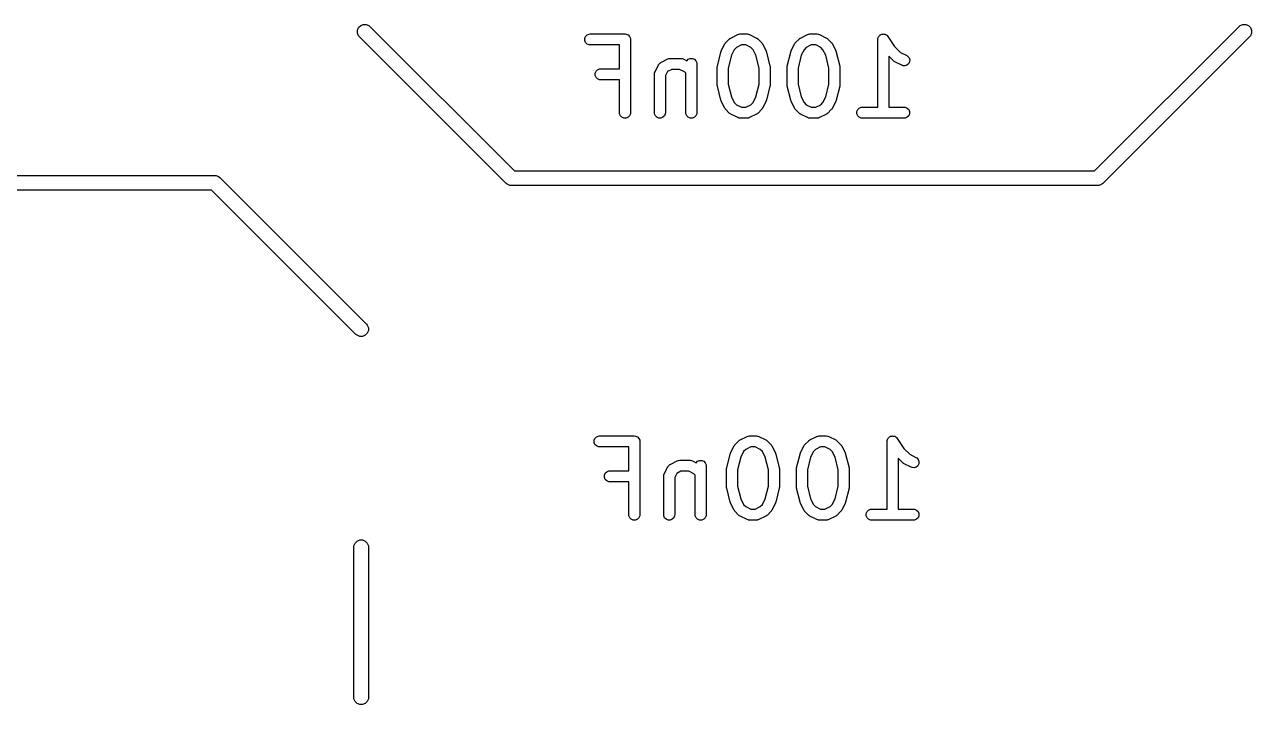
# Model space of a CAD drawing. Header units: millimetres. Extents: x 60 to 220, y -152 to -53.
# Drawn here: x 81.49 to 98.23, y -100.2 to -90.91 of the extents above; entities that cross this region are included whole.
import ezdxf

# ---------------------------------------------------------------- set-up
doc = ezdxf.new("R2010")
doc.units = ezdxf.units.MM
doc.layers.add('F.Silkscreen', color=41, linetype='CONTINUOUS', true_color=0xf2eda1)

msp = doc.modelspace()

# ---------------------------------------------------------------- linework, layer by layer
at = {"layer": 'F.Silkscreen', "linetype": 'CONTINUOUS'}
for p, q in [((86.033521, -90.993491), (86.048453, -90.957443)), ((86.033521, -91.032509), (86.033521, -90.993491)), ((86.048453, -91.068557), (86.033521, -91.032509)), ((86.048453, -90.957443), (86.076043, -90.929853)), ((86.076043, -90.929853), (86.112091, -90.914921)), ((86.112091, -90.914921), (86.151109, -90.914921)), ((86.151109, -90.914921), (86.187157, -90.929853)), ((86.187157, -90.929853), (86.202311, -90.942289)), ((86.202311, -90.942289), (88.173022, -92.913)), ((89.143973, -91.077151), (89.164665, -91.056459)), ((89.164665, -91.056459), (89.191701, -91.04526)), ((89.191701, -91.04526), (89.206333, -91.043819)), ((89.206333, -91.043819), (89.682523, -91.043819)), ((89.682523, -91.043819), (89.697155, -91.04526)), ((89.697155, -91.04526), (89.724191, -91.056459)), ((89.724191, -91.056459), (89.744883, -91.077151)), ((91.125173, -91.099356), (91.220411, -91.051737)), ((91.220411, -91.051737), (91.234142, -91.046482)), ((91.234142, -91.046482), (91.236831, -91.04629)), ((91.236831, -91.04629), (91.23932, -91.04526)), ((91.23932, -91.04526), (91.253952, -91.043819)), ((91.253952, -91.043819), (91.34919, -91.043819)), ((91.34919, -91.043819), (91.363822, -91.04526)), ((91.363822, -91.04526), (91.366311, -91.046291)), ((91.366311, -91.046291), (91.368999, -91.046482)), ((91.368999, -91.046482), (91.382731, -91.051737)), ((91.382731, -91.051737), (91.477969, -91.099356)), ((92.077554, -91.099356), (92.172792, -91.051737)), ((92.172792, -91.051737), (92.186523, -91.046482)), ((92.186523, -91.046482), (92.189212, -91.04629)), ((92.189212, -91.04629), (92.191701, -91.04526)), ((92.191701, -91.04526), (92.206333, -91.043819)), ((92.206333, -91.043819), (92.301571, -91.043819)), ((92.301571, -91.043819), (92.316203, -91.04526)), ((92.316203, -91.04526), (92.318692, -91.046291)), ((92.318692, -91.046291), (92.32138, -91.046482)), ((92.32138, -91.046482), (92.335112, -91.051737)), ((92.335112, -91.051737), (92.43035, -91.099356)), ((93.153355, -91.065731), (93.159469, -91.061654)), ((93.159469, -91.061654), (93.164665, -91.056459)), ((93.164665, -91.056459), (93.171525, -91.053617)), ((93.171525, -91.053617), (93.177704, -91.049498)), ((93.177704, -91.049498), (93.184912, -91.048072)), ((93.184912, -91.048072), (93.191701, -91.04526)), ((93.191701, -91.04526), (93.199128, -91.04526)), ((93.199128, -91.04526), (93.206412, -91.043819)), ((93.206412, -91.043819), (93.213617, -91.04526)), ((93.213617, -91.04526), (93.220965, -91.04526)), ((93.220965, -91.04526), (93.227825, -91.048101)), ((93.227825, -91.048101), (93.235106, -91.049558)), ((93.235106, -91.049558), (93.241211, -91.053646)), ((93.241211, -91.053646), (93.248001, -91.056459)), ((93.248001, -91.056459), (93.253251, -91.061709)), ((93.253251, -91.061709), (93.259421, -91.065841)), ((96.090178, -92.913), (98.060889, -90.942289)), ((98.060889, -90.942289), (98.076043, -90.929853)), ((98.076043, -90.929853), (98.112091, -90.914922)), ((98.112091, -90.914922), (98.151109, -90.914922)), ((98.151109, -90.914922), (98.187157, -90.929853)), ((98.187157, -90.929853), (98.214747, -90.957443)), ((98.214747, -90.957443), (98.229678, -90.993491)), ((98.229678, -91.032509), (98.214747, -91.068557)), ((98.229678, -90.993491), (98.229678, -91.032509)), ((86.060889, -91.083711), (86.048453, -91.068557)), ((88.060889, -93.083711), (86.060889, -91.083711)), ((89.132774, -91.104187), (89.143973, -91.077151)), ((89.132774, -91.133451), (89.132774, -91.104187)), ((89.143973, -91.160487), (89.132774, -91.133451)), ((89.164665, -91.181179), (89.143973, -91.160487)), ((89.191701, -91.192378), (89.164665, -91.181179)), ((89.206333, -91.193819), (89.191701, -91.192378)), ((89.607523, -91.193819), (89.206333, -91.193819)), ((89.607523, -91.520009), (89.607523, -91.193819)), ((89.744883, -91.077151), (89.756082, -91.104187)), ((89.756082, -91.104187), (89.757523, -91.118819)), ((89.757523, -91.118819), (89.757523, -92.118819)), ((90.996394, -91.275754), (91.044013, -91.180516)), ((91.044013, -91.180516), (91.047977, -91.174216)), ((91.047977, -91.174216), (91.048735, -91.172389)), ((91.048735, -91.172389), (91.050423, -91.170332)), ((91.050423, -91.170332), (91.051845, -91.168073)), ((91.051845, -91.168073), (91.053343, -91.166773)), ((91.053343, -91.166773), (91.058062, -91.161024)), ((91.058062, -91.161024), (91.105681, -91.113405)), ((91.105681, -91.113405), (91.11143, -91.108686)), ((91.11143, -91.108686), (91.11273, -91.107188)), ((91.11273, -91.107188), (91.114989, -91.105766)), ((91.114989, -91.105766), (91.117046, -91.104078)), ((91.117046, -91.104078), (91.118873, -91.10332)), ((91.118873, -91.10332), (91.125173, -91.099356)), ((91.203141, -91.228077), (91.172734, -91.258484)), ((91.271657, -91.193819), (91.203141, -91.228077)), ((91.331485, -91.193819), (91.271657, -91.193819)), ((91.400001, -91.228077), (91.331485, -91.193819)), ((91.430408, -91.258484), (91.400001, -91.228077)), ((91.477969, -91.099356), (91.484268, -91.10332)), ((91.484268, -91.10332), (91.486096, -91.104078)), ((91.486096, -91.104078), (91.488152, -91.105766)), ((91.488152, -91.105766), (91.490412, -91.107188)), ((91.490412, -91.107188), (91.491711, -91.108686)), ((91.491711, -91.108686), (91.497461, -91.113405)), ((91.497461, -91.113405), (91.54508, -91.161024)), ((91.54508, -91.161024), (91.549798, -91.166773)), ((91.549798, -91.166773), (91.551297, -91.168073)), ((91.551297, -91.168073), (91.552718, -91.170332)), ((91.552718, -91.170332), (91.554407, -91.172389)), ((91.554407, -91.172389), (91.555164, -91.174216)), ((91.555164, -91.174216), (91.559129, -91.180516)), ((91.559129, -91.180516), (91.606748, -91.275754)), ((91.948775, -91.275754), (91.996394, -91.180516)), ((91.996394, -91.180516), (92.000358, -91.174216)), ((92.000358, -91.174216), (92.001116, -91.172389)), ((92.001116, -91.172389), (92.002804, -91.170332)), ((92.002804, -91.170332), (92.004226, -91.168073)), ((92.004226, -91.168073), (92.005724, -91.166773)), ((92.005724, -91.166773), (92.010443, -91.161024)), ((92.010443, -91.161024), (92.058062, -91.113405)), ((92.058062, -91.113405), (92.063811, -91.108686)), ((92.063811, -91.108686), (92.065111, -91.107188)), ((92.065111, -91.107188), (92.06737, -91.105766)), ((92.06737, -91.105766), (92.069427, -91.104078)), ((92.069427, -91.104078), (92.071254, -91.10332)), ((92.071254, -91.10332), (92.077554, -91.099356)), ((92.155522, -91.228077), (92.125115, -91.258484)), ((92.224038, -91.193819), (92.155522, -91.228077)), ((92.283866, -91.193819), (92.224038, -91.193819)), ((92.352382, -91.228077), (92.283866, -91.193819)), ((92.382789, -91.258484), (92.352382, -91.228077)), ((92.43035, -91.099356), (92.436649, -91.10332)), ((92.436649, -91.10332), (92.438477, -91.104078)), ((92.438477, -91.104078), (92.440533, -91.105766)), ((92.440533, -91.105766), (92.442793, -91.107188)), ((92.442793, -91.107188), (92.444092, -91.108686)), ((92.444092, -91.108686), (92.449842, -91.113405)), ((92.449842, -91.113405), (92.497461, -91.161024)), ((92.497461, -91.161024), (92.502179, -91.166773)), ((92.502179, -91.166773), (92.503678, -91.168073)), ((92.503678, -91.168073), (92.505099, -91.170332)), ((92.505099, -91.170332), (92.506788, -91.172389)), ((92.506788, -91.172389), (92.507545, -91.174216)), ((92.507545, -91.174216), (92.51151, -91.180516)), ((92.51151, -91.180516), (92.559129, -91.275754)), ((93.131333, -91.11874), (93.131348, -91.118663)), ((93.131338, -91.118766), (93.131333, -91.11874)), ((93.131333, -91.118819), (93.131338, -91.118766)), ((93.131333, -92.043819), (93.131333, -91.118819)), ((93.131348, -91.118663), (93.132774, -91.104187)), ((93.132774, -91.104187), (93.135615, -91.097326)), ((93.135615, -91.097326), (93.137072, -91.090046)), ((93.137072, -91.090046), (93.14116, -91.08394)), ((93.14116, -91.08394), (93.143973, -91.077151)), ((93.143973, -91.077151), (93.149223, -91.0719)), ((93.149223, -91.0719), (93.153355, -91.065731)), ((93.259421, -91.065841), (93.268641, -91.077099)), ((93.268641, -91.077099), (93.268693, -91.077151)), ((93.268693, -91.077151), (93.268702, -91.077173)), ((93.268702, -91.077173), (93.268737, -91.077216)), ((93.268737, -91.077216), (93.359855, -91.213894)), ((93.359855, -91.213894), (93.441236, -91.295275)), ((98.202311, -91.083711), (96.202311, -93.083711)), ((98.214747, -91.068557), (98.202311, -91.083711)), ((90.172792, -91.432689), (90.26803, -91.38507)), ((90.26803, -91.38507), (90.281761, -91.379815)), ((90.281761, -91.379815), (90.28445, -91.379623)), ((90.28445, -91.379623), (90.286939, -91.378593)), ((90.286939, -91.378593), (90.301571, -91.377152)), ((90.301571, -91.377152), (90.444428, -91.377152)), ((90.444428, -91.377152), (90.45906, -91.378593)), ((90.45906, -91.378593), (90.461549, -91.379624)), ((90.461549, -91.379624), (90.464237, -91.379815)), ((90.464237, -91.379815), (90.477969, -91.38507)), ((90.477969, -91.38507), (90.526215, -91.409193)), ((90.526215, -91.409193), (90.545617, -91.389792)), ((90.545617, -91.389792), (90.572653, -91.378593)), ((90.572653, -91.378593), (90.601917, -91.378593)), ((90.601917, -91.378593), (90.628953, -91.389792)), ((90.628953, -91.389792), (90.649645, -91.410484)), ((90.943096, -91.481581), (90.990715, -91.291105)), ((90.990715, -91.291105), (90.9911, -91.290025)), ((90.9911, -91.290025), (90.991139, -91.289486)), ((90.991139, -91.289486), (90.993466, -91.283404)), ((90.993466, -91.283404), (90.995662, -91.277259)), ((90.995662, -91.277259), (90.995984, -91.276823)), ((90.995984, -91.276823), (90.996394, -91.275754)), ((91.13424, -91.335471), (91.090857, -91.509005)), ((91.172734, -91.258484), (91.13424, -91.335471)), ((91.468901, -91.335471), (91.430408, -91.258484)), ((91.512285, -91.509005), (91.468901, -91.335471)), ((91.606748, -91.275754), (91.607157, -91.276823)), ((91.607157, -91.276823), (91.60748, -91.277259)), ((91.60748, -91.277259), (91.609672, -91.283395)), ((91.609672, -91.283395), (91.612003, -91.289485)), ((91.612003, -91.289485), (91.612041, -91.290025)), ((91.612041, -91.290025), (91.612427, -91.291105)), ((91.612427, -91.291105), (91.660046, -91.481581)), ((91.895477, -91.481581), (91.943096, -91.291105)), ((91.943096, -91.291105), (91.943481, -91.290025)), ((91.943481, -91.290025), (91.94352, -91.289486)), ((91.94352, -91.289486), (91.945847, -91.283404)), ((91.945847, -91.283404), (91.948043, -91.277259)), ((91.948043, -91.277259), (91.948365, -91.276823)), ((91.948365, -91.276823), (91.948775, -91.275754)), ((92.086621, -91.335471), (92.043238, -91.509005)), ((92.125115, -91.258484), (92.086621, -91.335471)), ((92.421282, -91.335471), (92.382789, -91.258484)), ((92.464666, -91.509005), (92.421282, -91.335471)), ((92.559129, -91.275754), (92.559538, -91.276823)), ((92.559538, -91.276823), (92.559861, -91.277259)), ((92.559861, -91.277259), (92.562053, -91.283395)), ((92.562053, -91.283395), (92.564384, -91.289485)), ((92.564384, -91.289485), (92.564422, -91.290025)), ((92.564422, -91.290025), (92.564808, -91.291105)), ((92.564808, -91.291105), (92.612427, -91.481581)), ((93.343776, -91.409947), (93.281333, -91.347504)), ((93.281333, -91.347504), (93.281333, -92.043819)), ((93.441236, -91.295275), (93.525588, -91.337451)), ((93.525588, -91.337451), (93.538031, -91.345283)), ((93.538031, -91.345283), (93.557204, -91.367391)), ((93.557204, -91.367391), (93.566458, -91.395152)), ((93.566458, -91.395152), (93.564384, -91.424342)), ((89.275631, -91.580377), (89.28683, -91.553341)), ((89.28683, -91.553341), (89.307522, -91.532649)), ((89.307522, -91.532649), (89.334558, -91.52145)), ((89.334558, -91.52145), (89.34919, -91.520009)), ((89.34919, -91.520009), (89.607523, -91.520009)), ((90.086377, -91.5752), (90.091632, -91.561468)), ((90.091632, -91.561468), (90.139251, -91.46623)), ((90.139251, -91.46623), (90.140791, -91.463782)), ((90.140791, -91.463782), (90.141176, -91.462629)), ((90.141176, -91.462629), (90.142421, -91.461192)), ((90.142421, -91.461192), (90.147083, -91.453787)), ((90.147083, -91.453787), (90.154187, -91.447625)), ((90.154187, -91.447625), (90.160349, -91.440521)), ((90.160349, -91.440521), (90.167754, -91.435859)), ((90.167754, -91.435859), (90.169191, -91.434614)), ((90.169191, -91.434614), (90.170344, -91.434229)), ((90.170344, -91.434229), (90.172792, -91.432689)), ((90.262234, -91.555672), (90.233714, -91.612714)), ((90.319276, -91.527152), (90.262234, -91.555672)), ((90.426723, -91.527152), (90.319276, -91.527152)), ((90.495239, -91.56141), (90.426723, -91.527152)), ((90.512285, -91.578456), (90.495239, -91.56141)), ((90.649645, -91.410484), (90.660844, -91.43752)), ((90.660844, -91.43752), (90.662285, -91.452152)), ((90.662285, -91.452152), (90.662285, -92.118819)), ((90.940857, -91.499771), (90.941108, -91.497217)), ((90.940857, -91.737866), (90.940857, -91.499771)), ((90.940946, -91.496125), (90.941755, -91.490651)), ((90.941108, -91.497217), (90.940946, -91.496125)), ((90.941755, -91.490651), (90.942298, -91.485139)), ((90.942298, -91.485139), (90.94272, -91.484117)), ((90.94272, -91.484117), (90.943096, -91.481581)), ((91.090857, -91.509005), (91.090857, -91.728632)), ((91.512285, -91.728632), (91.512285, -91.509005)), ((91.660046, -91.481581), (91.660421, -91.484117)), ((91.660421, -91.484117), (91.660844, -91.485139)), ((91.660844, -91.485139), (91.661386, -91.490651)), ((91.661386, -91.490651), (91.662196, -91.496125)), ((91.662196, -91.496125), (91.662033, -91.497217)), ((91.662033, -91.497217), (91.662285, -91.499771)), ((91.662285, -91.499771), (91.662285, -91.737866)), ((91.893238, -91.499771), (91.893489, -91.497217)), ((91.893238, -91.737866), (91.893238, -91.499771)), ((91.893327, -91.496125), (91.894136, -91.490651)), ((91.893489, -91.497217), (91.893327, -91.496125)), ((91.894136, -91.490651), (91.894679, -91.485139)), ((91.894679, -91.485139), (91.895101, -91.484117)), ((91.895101, -91.484117), (91.895477, -91.481581)), ((92.043238, -91.509005), (92.043238, -91.728632)), ((92.464666, -91.728632), (92.464666, -91.509005)), ((92.612427, -91.481581), (92.612802, -91.484117)), ((92.612802, -91.484117), (92.613225, -91.485139)), ((92.613225, -91.485139), (92.613767, -91.490651)), ((92.613767, -91.490651), (92.614577, -91.496125)), ((92.614577, -91.496125), (92.614414, -91.497217)), ((92.614414, -91.497217), (92.614666, -91.499771)), ((92.614666, -91.499771), (92.614666, -91.737866)), ((93.349526, -91.414667), (93.343776, -91.409947)), ((93.350825, -91.416164), (93.349526, -91.414667)), ((93.353079, -91.417583), (93.350825, -91.416164)), ((93.355141, -91.419275), (93.353079, -91.417583)), ((93.356973, -91.420033), (93.355141, -91.419275)), ((93.363268, -91.423996), (93.356973, -91.420033)), ((93.458506, -91.471615), (93.363268, -91.423996)), ((93.472237, -91.47687), (93.458506, -91.471615)), ((93.501427, -91.478944), (93.472237, -91.47687)), ((93.529189, -91.46969), (93.501427, -91.478944)), ((93.551296, -91.450517), (93.529189, -91.46969)), ((93.564384, -91.424342), (93.551296, -91.450517)), ((89.275631, -91.609641), (89.275631, -91.580377)), ((89.28683, -91.636677), (89.275631, -91.609641)), ((89.307522, -91.657369), (89.28683, -91.636677)), ((89.334558, -91.668568), (89.307522, -91.657369)), ((89.34919, -91.670009), (89.334558, -91.668568)), ((89.607523, -91.670009), (89.34919, -91.670009)), ((89.607523, -92.118819), (89.607523, -91.670009)), ((90.083714, -91.595009), (90.085155, -91.580377)), ((90.083714, -92.118819), (90.083714, -91.595009)), ((90.085155, -91.580377), (90.086186, -91.577887)), ((90.086186, -91.577887), (90.086377, -91.5752)), ((90.233714, -91.612714), (90.233714, -92.118819)), ((90.512285, -92.118819), (90.512285, -91.578456)), ((91.090857, -91.728632), (91.13424, -91.902166)), ((91.468901, -91.902166), (91.512285, -91.728632)), ((92.043238, -91.728632), (92.086621, -91.902166)), ((92.421282, -91.902166), (92.464666, -91.728632)), ((90.941108, -91.740419), (90.940857, -91.737866)), ((90.940946, -91.741512), (90.941108, -91.740419)), ((90.941755, -91.746985), (90.940946, -91.741512)), ((90.942298, -91.752498), (90.941755, -91.746985)), ((90.94272, -91.753519), (90.942298, -91.752498)), ((90.943096, -91.756056), (90.94272, -91.753519)), ((90.990715, -91.946532), (90.943096, -91.756056)), ((91.13424, -91.902166), (91.172734, -91.979153)), ((91.430407, -91.979153), (91.468901, -91.902166)), ((91.660046, -91.756056), (91.612427, -91.946532)), ((91.660421, -91.753519), (91.660046, -91.756056)), ((91.660844, -91.752498), (91.660421, -91.753519)), ((91.661386, -91.746985), (91.660844, -91.752498)), ((91.662196, -91.741512), (91.661386, -91.746985)), ((91.662285, -91.737866), (91.662033, -91.740419)), ((91.662033, -91.740419), (91.662196, -91.741512)), ((91.893489, -91.740419), (91.893238, -91.737866)), ((91.893327, -91.741512), (91.893489, -91.740419)), ((91.894136, -91.746985), (91.893327, -91.741512)), ((91.894679, -91.752498), (91.894136, -91.746985)), ((91.895101, -91.753519), (91.894679, -91.752498)), ((91.895477, -91.756056), (91.895101, -91.753519)), ((91.943096, -91.946532), (91.895477, -91.756056)), ((92.086621, -91.902166), (92.125115, -91.979153)), ((92.382788, -91.979153), (92.421282, -91.902166)), ((92.612427, -91.756056), (92.564808, -91.946532)), ((92.612802, -91.753519), (92.612427, -91.756056)), ((92.613225, -91.752498), (92.612802, -91.753519)), ((92.613767, -91.746985), (92.613225, -91.752498)), ((92.614577, -91.741512), (92.613767, -91.746985)), ((92.614666, -91.737866), (92.614414, -91.740419)), ((92.614414, -91.740419), (92.614577, -91.741512)), ((90.9911, -91.947611), (90.990715, -91.946532)), ((90.991139, -91.948151), (90.9911, -91.947611)), ((90.993466, -91.954232), (90.991139, -91.948151)), ((90.995662, -91.960378), (90.993466, -91.954232)), ((90.995984, -91.960813), (90.995662, -91.960378)), ((90.996394, -91.961883), (90.995984, -91.960813)), ((91.044013, -92.057121), (90.996394, -91.961883)), ((91.047976, -92.063417), (91.044013, -92.057121)), ((91.048734, -92.065247), (91.047976, -92.063417)), ((91.050423, -92.067305), (91.048734, -92.065247)), ((91.051845, -92.069564), (91.050423, -92.067305)), ((91.053343, -92.070863), (91.051845, -92.069564)), ((91.172734, -91.979153), (91.203141, -92.009561)), ((91.203141, -92.009561), (91.271657, -92.043819)), ((91.271657, -92.043819), (91.331485, -92.043819)), ((91.331485, -92.043819), (91.4, -92.009561)), ((91.4, -92.009561), (91.430407, -91.979153)), ((91.551297, -92.069564), (91.549798, -92.070863)), ((91.552718, -92.067305), (91.551297, -92.069564)), ((91.554408, -92.065247), (91.552718, -92.067305)), ((91.555165, -92.063417), (91.554408, -92.065247)), ((91.559129, -92.057121), (91.555165, -92.063417)), ((91.606748, -91.961883), (91.559129, -92.057121)), ((91.607157, -91.960813), (91.606748, -91.961883)), ((91.60748, -91.960378), (91.607157, -91.960813)), ((91.609672, -91.954241), (91.60748, -91.960378)), ((91.612003, -91.948152), (91.609672, -91.954241)), ((91.612041, -91.947611), (91.612003, -91.948152)), ((91.612427, -91.946532), (91.612041, -91.947611)), ((91.943481, -91.947611), (91.943096, -91.946532)), ((91.94352, -91.948151), (91.943481, -91.947611)), ((91.945847, -91.954232), (91.94352, -91.948151)), ((91.948043, -91.960378), (91.945847, -91.954232)), ((91.948365, -91.960813), (91.948043, -91.960378)), ((91.948775, -91.961883), (91.948365, -91.960813)), ((91.996394, -92.057121), (91.948775, -91.961883)), ((92.000357, -92.063417), (91.996394, -92.057121)), ((92.001115, -92.065247), (92.000357, -92.063417)), ((92.002804, -92.067305), (92.001115, -92.065247)), ((92.004226, -92.069564), (92.002804, -92.067305)), ((92.005724, -92.070863), (92.004226, -92.069564)), ((92.125115, -91.979153), (92.155522, -92.009561)), ((92.155522, -92.009561), (92.224038, -92.043819)), ((92.224038, -92.043819), (92.283866, -92.043819)), ((92.283866, -92.043819), (92.352381, -92.009561)), ((92.352381, -92.009561), (92.382788, -91.979153)), ((92.503678, -92.069564), (92.502179, -92.070863)), ((92.505099, -92.067305), (92.503678, -92.069564)), ((92.506789, -92.065247), (92.505099, -92.067305)), ((92.507546, -92.063417), (92.506789, -92.065247)), ((92.51151, -92.057121), (92.507546, -92.063417)), ((92.559129, -91.961883), (92.51151, -92.057121)), ((92.559538, -91.960813), (92.559129, -91.961883)), ((92.559861, -91.960378), (92.559538, -91.960813)), ((92.562053, -91.954241), (92.559861, -91.960378)), ((92.564384, -91.948152), (92.562053, -91.954241)), ((92.564422, -91.947611), (92.564384, -91.948152)), ((92.564808, -91.946532), (92.564422, -91.947611)), ((92.858259, -92.077151), (92.878951, -92.056459)), ((92.878951, -92.056459), (92.905987, -92.04526)), ((92.905987, -92.04526), (92.920619, -92.043819)), ((92.920619, -92.043819), (93.131333, -92.043819)), ((93.281333, -92.043819), (93.492047, -92.043819)), ((93.492047, -92.043819), (93.506679, -92.04526)), ((93.506679, -92.04526), (93.533715, -92.056459)), ((93.533715, -92.056459), (93.554407, -92.077151)), ((89.608964, -92.133451), (89.607523, -92.118819)), ((89.620163, -92.160487), (89.608964, -92.133451)), ((89.640855, -92.181179), (89.620163, -92.160487)), ((89.667891, -92.192378), (89.640855, -92.181179)), ((89.697155, -92.192378), (89.667891, -92.192378)), ((89.724191, -92.181179), (89.697155, -92.192378)), ((89.744883, -92.160487), (89.724191, -92.181179)), ((89.756082, -92.133451), (89.744883, -92.160487)), ((89.757523, -92.118819), (89.756082, -92.133451)), ((90.085155, -92.133451), (90.083714, -92.118819)), ((90.096354, -92.160487), (90.085155, -92.133451)), ((90.117046, -92.181179), (90.096354, -92.160487)), ((90.144082, -92.192378), (90.117046, -92.181179)), ((90.173346, -92.192378), (90.144082, -92.192378)), ((90.200382, -92.181179), (90.173346, -92.192378)), ((90.221074, -92.160487), (90.200382, -92.181179)), ((90.232273, -92.133451), (90.221074, -92.160487)), ((90.233714, -92.118819), (90.232273, -92.133451)), ((90.513726, -92.133451), (90.512285, -92.118819)), ((90.524925, -92.160487), (90.513726, -92.133451)), ((90.545617, -92.181179), (90.524925, -92.160487)), ((90.572653, -92.192378), (90.545617, -92.181179)), ((90.601917, -92.192378), (90.572653, -92.192378)), ((90.628953, -92.181179), (90.601917, -92.192378)), ((90.649645, -92.160487), (90.628953, -92.181179)), ((90.660844, -92.133451), (90.649645, -92.160487)), ((90.662285, -92.118819), (90.660844, -92.133451)), ((91.058061, -92.076612), (91.053343, -92.070863)), ((91.10568, -92.124232), (91.058061, -92.076612)), ((91.111429, -92.12895), (91.10568, -92.124232)), ((91.11273, -92.13045), (91.111429, -92.12895)), ((91.114989, -92.131872), (91.11273, -92.13045)), ((91.117046, -92.13356), (91.114989, -92.131872)), ((91.118873, -92.134317), (91.117046, -92.13356)), ((91.125173, -92.138282), (91.118873, -92.134317)), ((91.220411, -92.185901), (91.125173, -92.138282)), ((91.234142, -92.191156), (91.220411, -92.185901)), ((91.236831, -92.191347), (91.234142, -92.191156)), ((91.23932, -92.192378), (91.236831, -92.191347)), ((91.253952, -92.193819), (91.23932, -92.192378)), ((91.34919, -92.193819), (91.253952, -92.193819)), ((91.363822, -92.192378), (91.34919, -92.193819)), ((91.366311, -92.191346), (91.363822, -92.192378)), ((91.368999, -92.191156), (91.366311, -92.191346)), ((91.382731, -92.185901), (91.368999, -92.191156)), ((91.477969, -92.138282), (91.382731, -92.185901)), ((91.484268, -92.134317), (91.477969, -92.138282)), ((91.486096, -92.13356), (91.484268, -92.134317)), ((91.488152, -92.131872), (91.486096, -92.13356)), ((91.490412, -92.13045), (91.488152, -92.131872)), ((91.491712, -92.12895), (91.490412, -92.13045)), ((91.497462, -92.124232), (91.491712, -92.12895)), ((91.54508, -92.076613), (91.497462, -92.124232)), ((91.549798, -92.070863), (91.54508, -92.076613)), ((92.010442, -92.076612), (92.005724, -92.070863)), ((92.058061, -92.124232), (92.010442, -92.076612)), ((92.06381, -92.12895), (92.058061, -92.124232)), ((92.065111, -92.13045), (92.06381, -92.12895)), ((92.06737, -92.131872), (92.065111, -92.13045)), ((92.069427, -92.13356), (92.06737, -92.131872)), ((92.071254, -92.134317), (92.069427, -92.13356)), ((92.077554, -92.138282), (92.071254, -92.134317)), ((92.172792, -92.185901), (92.077554, -92.138282)), ((92.186523, -92.191156), (92.172792, -92.185901)), ((92.189212, -92.191347), (92.186523, -92.191156)), ((92.191701, -92.192378), (92.189212, -92.191347)), ((92.206333, -92.193819), (92.191701, -92.192378)), ((92.301571, -92.193819), (92.206333, -92.193819)), ((92.316203, -92.192378), (92.301571, -92.193819)), ((92.318692, -92.191346), (92.316203, -92.192378)), ((92.32138, -92.191156), (92.318692, -92.191346)), ((92.335112, -92.185901), (92.32138, -92.191156)), ((92.43035, -92.138282), (92.335112, -92.185901)), ((92.436649, -92.134317), (92.43035, -92.138282)), ((92.438477, -92.13356), (92.436649, -92.134317)), ((92.440533, -92.131872), (92.438477, -92.13356)), ((92.442793, -92.13045), (92.440533, -92.131872)), ((92.444093, -92.12895), (92.442793, -92.13045)), ((92.449843, -92.124232), (92.444093, -92.12895)), ((92.497461, -92.076613), (92.449843, -92.124232)), ((92.502179, -92.070863), (92.497461, -92.076613)), ((92.84706, -92.104187), (92.858259, -92.077151)), ((92.84706, -92.133451), (92.84706, -92.104187)), ((92.858259, -92.160487), (92.84706, -92.133451)), ((92.878951, -92.181179), (92.858259, -92.160487)), ((92.905987, -92.192378), (92.878951, -92.181179)), ((92.920619, -92.193819), (92.905987, -92.192378)), ((93.492047, -92.193819), (92.920619, -92.193819)), ((93.506679, -92.192378), (93.492047, -92.193819)), ((93.533715, -92.181179), (93.506679, -92.192378)), ((93.554407, -92.160487), (93.533715, -92.181179)), ((93.554407, -92.077151), (93.565606, -92.104187)), ((93.565606, -92.133451), (93.554407, -92.160487)), ((93.565606, -92.104187), (93.565606, -92.133451)), ((76.0826, -92.974), (84.0826, -92.974)), ((84.0826, -92.974), (84.102109, -92.975921)), ((84.102109, -92.975921), (84.138157, -92.990853)), ((84.138157, -92.990853), (84.153311, -93.003289)), ((84.153311, -93.003289), (86.153311, -95.003289)), ((88.173022, -92.913), (96.090178, -92.913)), ((84.041178, -93.174), (76.124022, -93.174)), ((86.011889, -95.144711), (84.041178, -93.174)), ((88.076043, -93.096147), (88.060889, -93.083711)), ((88.112091, -93.111079), (88.076043, -93.096147)), ((88.1316, -93.113), (88.112091, -93.111079)), ((96.1316, -93.113), (88.1316, -93.113)), ((96.151109, -93.111079), (96.1316, -93.113)), ((96.187157, -93.096147), (96.151109, -93.111079)), ((96.202311, -93.083711), (96.187157, -93.096147)), ((86.153311, -95.003289), (86.165747, -95.018443)), ((86.165747, -95.018443), (86.180678, -95.054491)), ((86.180678, -95.054491), (86.180678, -95.093509)), ((86.027043, -95.157147), (86.011889, -95.144711)), ((86.063091, -95.172078), (86.027043, -95.157147)), ((86.102109, -95.172078), (86.063091, -95.172078)), ((86.138157, -95.157147), (86.102109, -95.172078)), ((86.165747, -95.129557), (86.138157, -95.157147)), ((86.180678, -95.093509), (86.165747, -95.129557)), ((89.259774, -96.591187), (89.270973, -96.564151)), ((89.270973, -96.564151), (89.291665, -96.543459)), ((89.291665, -96.543459), (89.318701, -96.53226)), ((89.318701, -96.53226), (89.333333, -96.530819)), ((89.333333, -96.530819), (89.809523, -96.530819)), ((89.809523, -96.530819), (89.824155, -96.53226)), ((89.824155, -96.53226), (89.851191, -96.543459)), ((89.851191, -96.543459), (89.871883, -96.564151)), ((89.871883, -96.564151), (89.883082, -96.591187)), ((91.245873, -96.59032), (91.252173, -96.586356)), ((91.252173, -96.586356), (91.347411, -96.538737)), ((91.347411, -96.538737), (91.361142, -96.533482)), ((91.361142, -96.533482), (91.363831, -96.53329)), ((91.363831, -96.53329), (91.36632, -96.53226)), ((91.36632, -96.53226), (91.380952, -96.530819)), ((91.380952, -96.530819), (91.47619, -96.530819)), ((91.47619, -96.530819), (91.490822, -96.53226)), ((91.490822, -96.53226), (91.493311, -96.533291)), ((91.493311, -96.533291), (91.495999, -96.533482)), ((91.495999, -96.533482), (91.509731, -96.538737)), ((91.509731, -96.538737), (91.604969, -96.586356)), ((91.604969, -96.586356), (91.611268, -96.59032)), ((92.198254, -96.59032), (92.204554, -96.586356)), ((92.204554, -96.586356), (92.299792, -96.538737)), ((92.299792, -96.538737), (92.313523, -96.533482)), ((92.313523, -96.533482), (92.316212, -96.53329)), ((92.316212, -96.53329), (92.318701, -96.53226)), ((92.318701, -96.53226), (92.333333, -96.530819)), ((92.333333, -96.530819), (92.428571, -96.530819)), ((92.428571, -96.530819), (92.443203, -96.53226)), ((92.443203, -96.53226), (92.445692, -96.533291)), ((92.445692, -96.533291), (92.44838, -96.533482)), ((92.44838, -96.533482), (92.462112, -96.538737)), ((92.462112, -96.538737), (92.55735, -96.586356)), ((92.55735, -96.586356), (92.563649, -96.59032)), ((93.259774, -96.591187), (93.262615, -96.584326)), ((93.262615, -96.584326), (93.264072, -96.577046)), ((93.264072, -96.577046), (93.26816, -96.57094)), ((93.26816, -96.57094), (93.270973, -96.564151)), ((93.270973, -96.564151), (93.276223, -96.5589)), ((93.276223, -96.5589), (93.280355, -96.552731)), ((93.280355, -96.552731), (93.286469, -96.548654)), ((93.286469, -96.548654), (93.291665, -96.543459)), ((93.291665, -96.543459), (93.298525, -96.540617)), ((93.298525, -96.540617), (93.304704, -96.536498)), ((93.304704, -96.536498), (93.311912, -96.535072)), ((93.311912, -96.535072), (93.318701, -96.53226)), ((93.318701, -96.53226), (93.326128, -96.53226)), ((93.326128, -96.53226), (93.333412, -96.530819)), ((93.333412, -96.530819), (93.340617, -96.53226)), ((93.340617, -96.53226), (93.347965, -96.53226)), ((93.347965, -96.53226), (93.354825, -96.535101)), ((93.354825, -96.535101), (93.362106, -96.536558)), ((93.362106, -96.536558), (93.368211, -96.540646)), ((93.368211, -96.540646), (93.375001, -96.543459)), ((93.375001, -96.543459), (93.380251, -96.548709)), ((93.380251, -96.548709), (93.386421, -96.552841)), ((93.386421, -96.552841), (93.395641, -96.564099)), ((93.395641, -96.564099), (93.395693, -96.564151)), ((93.395693, -96.564151), (93.395702, -96.564173)), ((93.395702, -96.564173), (93.395737, -96.564216)), ((93.395737, -96.564216), (93.486855, -96.700894)), ((89.259774, -96.620451), (89.259774, -96.591187)), ((89.270973, -96.647487), (89.259774, -96.620451)), ((89.291665, -96.668179), (89.270973, -96.647487)), ((89.318701, -96.679378), (89.291665, -96.668179)), ((89.333333, -96.680819), (89.318701, -96.679378)), ((89.734523, -96.680819), (89.333333, -96.680819)), ((89.734523, -97.007009), (89.734523, -96.680819)), ((89.883082, -96.591187), (89.884523, -96.605819)), ((89.884523, -96.605819), (89.884523, -97.605819)), ((91.123394, -96.762754), (91.171013, -96.667516)), ((91.171013, -96.667516), (91.174977, -96.661216)), ((91.174977, -96.661216), (91.175735, -96.659389)), ((91.175735, -96.659389), (91.177423, -96.657332)), ((91.177423, -96.657332), (91.178845, -96.655073)), ((91.178845, -96.655073), (91.180343, -96.653773)), ((91.180343, -96.653773), (91.185062, -96.648024)), ((91.185062, -96.648024), (91.232681, -96.600405)), ((91.232681, -96.600405), (91.23843, -96.595686)), ((91.23843, -96.595686), (91.23973, -96.594188)), ((91.23973, -96.594188), (91.241989, -96.592766)), ((91.241989, -96.592766), (91.244046, -96.591078)), ((91.244046, -96.591078), (91.245873, -96.59032)), ((91.299734, -96.745484), (91.26124, -96.822471)), ((91.330141, -96.715077), (91.299734, -96.745484)), ((91.398657, -96.680819), (91.330141, -96.715077)), ((91.458485, -96.680819), (91.398657, -96.680819)), ((91.527001, -96.715077), (91.458485, -96.680819)), ((91.557408, -96.745484), (91.527001, -96.715077)), ((91.595901, -96.822471), (91.557408, -96.745484)), ((91.611268, -96.59032), (91.613096, -96.591078)), ((91.613096, -96.591078), (91.615152, -96.592766)), ((91.615152, -96.592766), (91.617412, -96.594188)), ((91.617412, -96.594188), (91.618711, -96.595686)), ((91.618711, -96.595686), (91.624461, -96.600405)), ((91.624461, -96.600405), (91.67208, -96.648024)), ((91.67208, -96.648024), (91.676798, -96.653773)), ((91.676798, -96.653773), (91.678297, -96.655073)), ((91.678297, -96.655073), (91.679718, -96.657332)), ((91.679718, -96.657332), (91.681407, -96.659389)), ((91.681407, -96.659389), (91.682164, -96.661216)), ((91.682164, -96.661216), (91.686129, -96.667516)), ((91.686129, -96.667516), (91.733748, -96.762754)), ((92.075775, -96.762754), (92.123394, -96.667516)), ((92.123394, -96.667516), (92.127358, -96.661216)), ((92.127358, -96.661216), (92.128116, -96.659389)), ((92.128116, -96.659389), (92.129804, -96.657332)), ((92.129804, -96.657332), (92.131226, -96.655073)), ((92.131226, -96.655073), (92.132724, -96.653773)), ((92.132724, -96.653773), (92.137443, -96.648024)), ((92.137443, -96.648024), (92.185062, -96.600405)), ((92.185062, -96.600405), (92.190811, -96.595686)), ((92.190811, -96.595686), (92.192111, -96.594188)), ((92.192111, -96.594188), (92.19437, -96.592766)), ((92.19437, -96.592766), (92.196427, -96.591078)), ((92.196427, -96.591078), (92.198254, -96.59032)), ((92.252115, -96.745484), (92.213621, -96.822471)), ((92.282522, -96.715077), (92.252115, -96.745484)), ((92.351038, -96.680819), (92.282522, -96.715077)), ((92.410866, -96.680819), (92.351038, -96.680819)), ((92.479382, -96.715077), (92.410866, -96.680819)), ((92.509789, -96.745484), (92.479382, -96.715077)), ((92.548282, -96.822471), (92.509789, -96.745484)), ((92.563649, -96.59032), (92.565477, -96.591078)), ((92.565477, -96.591078), (92.567533, -96.592766)), ((92.567533, -96.592766), (92.569793, -96.594188)), ((92.569793, -96.594188), (92.571092, -96.595686)), ((92.571092, -96.595686), (92.576842, -96.600405)), ((92.576842, -96.600405), (92.624461, -96.648024)), ((92.624461, -96.648024), (92.629179, -96.653773)), ((92.629179, -96.653773), (92.630678, -96.655073)), ((92.630678, -96.655073), (92.632099, -96.657332)), ((92.632099, -96.657332), (92.633788, -96.659389)), ((92.633788, -96.659389), (92.634545, -96.661216)), ((92.634545, -96.661216), (92.63851, -96.667516)), ((92.63851, -96.667516), (92.686129, -96.762754)), ((93.258333, -96.60574), (93.258348, -96.605663)), ((93.258338, -96.605766), (93.258333, -96.60574)), ((93.258333, -96.605819), (93.258338, -96.605766)), ((93.258333, -97.530819), (93.258333, -96.605819)), ((93.258348, -96.605663), (93.259774, -96.591187)), ((93.486855, -96.700894), (93.568236, -96.782275)), ((90.287349, -96.927521), (90.294754, -96.922859)), ((90.294754, -96.922859), (90.296191, -96.921614)), ((90.296191, -96.921614), (90.297344, -96.921229)), ((90.297344, -96.921229), (90.299792, -96.919689)), ((90.299792, -96.919689), (90.39503, -96.87207)), ((90.39503, -96.87207), (90.408761, -96.866815)), ((90.408761, -96.866815), (90.41145, -96.866623)), ((90.41145, -96.866623), (90.413939, -96.865593)), ((90.413939, -96.865593), (90.428571, -96.864152)), ((90.428571, -96.864152), (90.571428, -96.864152)), ((90.571428, -96.864152), (90.58606, -96.865593)), ((90.58606, -96.865593), (90.588549, -96.866624)), ((90.588549, -96.866624), (90.591237, -96.866815)), ((90.591237, -96.866815), (90.604969, -96.87207)), ((90.604969, -96.87207), (90.653215, -96.896193)), ((90.653215, -96.896193), (90.672617, -96.876792)), ((90.672617, -96.876792), (90.699653, -96.865593)), ((90.699653, -96.865593), (90.728917, -96.865593)), ((90.728917, -96.865593), (90.755953, -96.876792)), ((90.755953, -96.876792), (90.776645, -96.897484)), ((90.776645, -96.897484), (90.787844, -96.92452)), ((90.787844, -96.92452), (90.789285, -96.939152)), ((91.070096, -96.968581), (91.117715, -96.778105)), ((91.117715, -96.778105), (91.1181, -96.777025)), ((91.1181, -96.777025), (91.118139, -96.776486)), ((91.118139, -96.776486), (91.120466, -96.770404)), ((91.120466, -96.770404), (91.122662, -96.764259)), ((91.122662, -96.764259), (91.122984, -96.763823)), ((91.122984, -96.763823), (91.123394, -96.762754)), ((91.26124, -96.822471), (91.217857, -96.996005)), ((91.639285, -96.996005), (91.595901, -96.822471)), ((91.733748, -96.762754), (91.734157, -96.763823)), ((91.734157, -96.763823), (91.73448, -96.764259)), ((91.73448, -96.764259), (91.736672, -96.770395)), ((91.736672, -96.770395), (91.739003, -96.776485)), ((91.739003, -96.776485), (91.739041, -96.777025)), ((91.739041, -96.777025), (91.739427, -96.778105)), ((91.739427, -96.778105), (91.787046, -96.968581)), ((92.022477, -96.968581), (92.070096, -96.778105)), ((92.070096, -96.778105), (92.070481, -96.777025)), ((92.070481, -96.777025), (92.07052, -96.776486)), ((92.07052, -96.776486), (92.072847, -96.770404)), ((92.072847, -96.770404), (92.075043, -96.764259)), ((92.075043, -96.764259), (92.075365, -96.763823)), ((92.075365, -96.763823), (92.075775, -96.762754)), ((92.213621, -96.822471), (92.170238, -96.996005)), ((92.591666, -96.996005), (92.548282, -96.822471)), ((92.686129, -96.762754), (92.686538, -96.763823)), ((92.686538, -96.763823), (92.686861, -96.764259)), ((92.686861, -96.764259), (92.689053, -96.770395)), ((92.689053, -96.770395), (92.691384, -96.776485)), ((92.691384, -96.776485), (92.691422, -96.777025)), ((92.691422, -96.777025), (92.691808, -96.778105)), ((92.691808, -96.778105), (92.739427, -96.968581)), ((93.470776, -96.896947), (93.408333, -96.834504)), ((93.408333, -96.834504), (93.408333, -97.530819)), ((93.476526, -96.901667), (93.470776, -96.896947)), ((93.477825, -96.903164), (93.476526, -96.901667)), ((93.480079, -96.904583), (93.477825, -96.903164)), ((93.482141, -96.906275), (93.480079, -96.904583)), ((93.483973, -96.907033), (93.482141, -96.906275)), ((93.490268, -96.910996), (93.483973, -96.907033)), ((93.585506, -96.958615), (93.490268, -96.910996)), ((93.568236, -96.782275), (93.652588, -96.824451)), ((93.652588, -96.824451), (93.665031, -96.832283)), ((93.665031, -96.832283), (93.684204, -96.854391)), ((93.691384, -96.911342), (93.678296, -96.937517)), ((93.684204, -96.854391), (93.693458, -96.882152)), ((93.693458, -96.882152), (93.691384, -96.911342)), ((89.402631, -97.067377), (89.41383, -97.040341)), ((89.402631, -97.096641), (89.402631, -97.067377)), ((89.41383, -97.040341), (89.434522, -97.019649)), ((89.434522, -97.019649), (89.461558, -97.00845)), ((89.461558, -97.00845), (89.47619, -97.007009)), ((89.47619, -97.007009), (89.734523, -97.007009)), ((90.210714, -97.082009), (90.212155, -97.067377)), ((90.210714, -97.605819), (90.210714, -97.082009)), ((90.212155, -97.067377), (90.213186, -97.064887)), ((90.213186, -97.064887), (90.213377, -97.0622)), ((90.213377, -97.0622), (90.218632, -97.048468)), ((90.218632, -97.048468), (90.266251, -96.95323)), ((90.266251, -96.95323), (90.267791, -96.950782)), ((90.267791, -96.950782), (90.268176, -96.949629)), ((90.268176, -96.949629), (90.269421, -96.948192)), ((90.269421, -96.948192), (90.274083, -96.940787)), ((90.274083, -96.940787), (90.281187, -96.934625)), ((90.281187, -96.934625), (90.287349, -96.927521)), ((90.389234, -97.042672), (90.360714, -97.099714)), ((90.446276, -97.014152), (90.389234, -97.042672)), ((90.553723, -97.014152), (90.446276, -97.014152)), ((90.622239, -97.04841), (90.553723, -97.014152)), ((90.639285, -97.065456), (90.622239, -97.04841)), ((90.639285, -97.605819), (90.639285, -97.065456)), ((90.789285, -96.939152), (90.789285, -97.605819)), ((91.067857, -96.986771), (91.068108, -96.984217)), ((91.067857, -97.224866), (91.067857, -96.986771)), ((91.067946, -96.983125), (91.068755, -96.977651)), ((91.068108, -96.984217), (91.067946, -96.983125)), ((91.068755, -96.977651), (91.069298, -96.972139)), ((91.069298, -96.972139), (91.06972, -96.971117)), ((91.06972, -96.971117), (91.070096, -96.968581)), ((91.217857, -96.996005), (91.217857, -97.215632)), ((91.639285, -97.215632), (91.639285, -96.996005)), ((91.787046, -96.968581), (91.787421, -96.971117)), ((91.787421, -96.971117), (91.787844, -96.972139)), ((91.787844, -96.972139), (91.788386, -96.977651)), ((91.788386, -96.977651), (91.789196, -96.983125)), ((91.789196, -96.983125), (91.789033, -96.984217)), ((91.789033, -96.984217), (91.789285, -96.986771)), ((91.789285, -96.986771), (91.789285, -97.224866)), ((92.020238, -96.986771), (92.020489, -96.984217)), ((92.020238, -97.224866), (92.020238, -96.986771)), ((92.020327, -96.983125), (92.021136, -96.977651)), ((92.020489, -96.984217), (92.020327, -96.983125)), ((92.021136, -96.977651), (92.021679, -96.972139)), ((92.021679, -96.972139), (92.022101, -96.971117)), ((92.022101, -96.971117), (92.022477, -96.968581)), ((92.170238, -96.996005), (92.170238, -97.215632)), ((92.591666, -97.215632), (92.591666, -96.996005)), ((92.739427, -96.968581), (92.739802, -96.971117)), ((92.739802, -96.971117), (92.740225, -96.972139)), ((92.740225, -96.972139), (92.740767, -96.977651)), ((92.740767, -96.977651), (92.741577, -96.983125)), ((92.741577, -96.983125), (92.741414, -96.984217)), ((92.741414, -96.984217), (92.741666, -96.986771)), ((92.741666, -96.986771), (92.741666, -97.224866)), ((93.599237, -96.96387), (93.585506, -96.958615)), ((93.628427, -96.965944), (93.599237, -96.96387)), ((93.656189, -96.95669), (93.628427, -96.965944)), ((93.678296, -96.937517), (93.656189, -96.95669)), ((89.41383, -97.123677), (89.402631, -97.096641)), ((89.434522, -97.144369), (89.41383, -97.123677)), ((89.461558, -97.155568), (89.434522, -97.144369)), ((89.47619, -97.157009), (89.461558, -97.155568)), ((89.734523, -97.157009), (89.47619, -97.157009)), ((89.734523, -97.605819), (89.734523, -97.157009)), ((90.360714, -97.099714), (90.360714, -97.605819)), ((91.068108, -97.227419), (91.067857, -97.224866)), ((91.067946, -97.228512), (91.068108, -97.227419)), ((91.068755, -97.233985), (91.067946, -97.228512)), ((91.069298, -97.239498), (91.068755, -97.233985)), ((91.06972, -97.240519), (91.069298, -97.239498)), ((91.070096, -97.243056), (91.06972, -97.240519)), ((91.117715, -97.433532), (91.070096, -97.243056)), ((91.217857, -97.215632), (91.26124, -97.389166)), ((91.595901, -97.389166), (91.639285, -97.215632)), ((91.787046, -97.243056), (91.739427, -97.433532)), ((91.787421, -97.240519), (91.787046, -97.243056)), ((91.787844, -97.239498), (91.787421, -97.240519)), ((91.788386, -97.233985), (91.787844, -97.239498)), ((91.789196, -97.228512), (91.788386, -97.233985)), ((91.789285, -97.224866), (91.789033, -97.227419)), ((91.789033, -97.227419), (91.789196, -97.228512)), ((92.020489, -97.227419), (92.020238, -97.224866)), ((92.020327, -97.228512), (92.020489, -97.227419)), ((92.021136, -97.233985), (92.020327, -97.228512)), ((92.021679, -97.239498), (92.021136, -97.233985)), ((92.022101, -97.240519), (92.021679, -97.239498)), ((92.022477, -97.243056), (92.022101, -97.240519)), ((92.070096, -97.433532), (92.022477, -97.243056)), ((92.170238, -97.215632), (92.213621, -97.389166)), ((92.548282, -97.389166), (92.591666, -97.215632)), ((92.739427, -97.243056), (92.691808, -97.433532)), ((92.739802, -97.240519), (92.739427, -97.243056)), ((92.740225, -97.239498), (92.739802, -97.240519)), ((92.740767, -97.233985), (92.740225, -97.239498)), ((92.741577, -97.228512), (92.740767, -97.233985)), ((92.741666, -97.224866), (92.741414, -97.227419)), ((92.741414, -97.227419), (92.741577, -97.228512)), ((91.26124, -97.389166), (91.299734, -97.466153)), ((91.557407, -97.466153), (91.595901, -97.389166)), ((92.213621, -97.389166), (92.252115, -97.466153)), ((92.509788, -97.466153), (92.548282, -97.389166)), ((91.1181, -97.434611), (91.117715, -97.433532)), ((91.118139, -97.435151), (91.1181, -97.434611)), ((91.120466, -97.441232), (91.118139, -97.435151)), ((91.122662, -97.447378), (91.120466, -97.441232)), ((91.122984, -97.447813), (91.122662, -97.447378)), ((91.123394, -97.448883), (91.122984, -97.447813)), ((91.171013, -97.544121), (91.123394, -97.448883)), ((91.174976, -97.550417), (91.171013, -97.544121)), ((91.175734, -97.552247), (91.174976, -97.550417)), ((91.177423, -97.554305), (91.175734, -97.552247)), ((91.178845, -97.556564), (91.177423, -97.554305)), ((91.180343, -97.557863), (91.178845, -97.556564)), ((91.185061, -97.563612), (91.180343, -97.557863)), ((91.23268, -97.611232), (91.185061, -97.563612)), ((91.299734, -97.466153), (91.330141, -97.496561)), ((91.330141, -97.496561), (91.398657, -97.530819)), ((91.398657, -97.530819), (91.458485, -97.530819)), ((91.458485, -97.530819), (91.527, -97.496561)), ((91.527, -97.496561), (91.557407, -97.466153)), ((91.67208, -97.563613), (91.624462, -97.611232)), ((91.676798, -97.557863), (91.67208, -97.563613)), ((91.678297, -97.556564), (91.676798, -97.557863)), ((91.679718, -97.554305), (91.678297, -97.556564)), ((91.681408, -97.552247), (91.679718, -97.554305)), ((91.682165, -97.550417), (91.681408, -97.552247)), ((91.686129, -97.544121), (91.682165, -97.550417)), ((91.733748, -97.448883), (91.686129, -97.544121)), ((91.734157, -97.447813), (91.733748, -97.448883)), ((91.73448, -97.447378), (91.734157, -97.447813)), ((91.736672, -97.441241), (91.73448, -97.447378)), ((91.739003, -97.435152), (91.736672, -97.441241)), ((91.739041, -97.434611), (91.739003, -97.435152)), ((91.739427, -97.433532), (91.739041, -97.434611)), ((92.070481, -97.434611), (92.070096, -97.433532)), ((92.07052, -97.435151), (92.070481, -97.434611)), ((92.072847, -97.441232), (92.07052, -97.435151)), ((92.075043, -97.447378), (92.072847, -97.441232)), ((92.075365, -97.447813), (92.075043, -97.447378)), ((92.075775, -97.448883), (92.075365, -97.447813)), ((92.123394, -97.544121), (92.075775, -97.448883)), ((92.127357, -97.550417), (92.123394, -97.544121)), ((92.128115, -97.552247), (92.127357, -97.550417)), ((92.129804, -97.554305), (92.128115, -97.552247)), ((92.131226, -97.556564), (92.129804, -97.554305)), ((92.132724, -97.557863), (92.131226, -97.556564)), ((92.137442, -97.563612), (92.132724, -97.557863)), ((92.185061, -97.611232), (92.137442, -97.563612)), ((92.252115, -97.466153), (92.282522, -97.496561)), ((92.282522, -97.496561), (92.351038, -97.530819)), ((92.351038, -97.530819), (92.410866, -97.530819)), ((92.410866, -97.530819), (92.479381, -97.496561)), ((92.479381, -97.496561), (92.509788, -97.466153)), ((92.624461, -97.563613), (92.576843, -97.611232)), ((92.629179, -97.557863), (92.624461, -97.563613)), ((92.630678, -97.556564), (92.629179, -97.557863)), ((92.632099, -97.554305), (92.630678, -97.556564)), ((92.633789, -97.552247), (92.632099, -97.554305)), ((92.634546, -97.550417), (92.633789, -97.552247)), ((92.63851, -97.544121), (92.634546, -97.550417)), ((92.686129, -97.448883), (92.63851, -97.544121)), ((92.686538, -97.447813), (92.686129, -97.448883)), ((92.686861, -97.447378), (92.686538, -97.447813)), ((92.689053, -97.441241), (92.686861, -97.447378)), ((92.691384, -97.435152), (92.689053, -97.441241)), ((92.691422, -97.434611), (92.691384, -97.435152)), ((92.691808, -97.433532), (92.691422, -97.434611)), ((92.97406, -97.591187), (92.985259, -97.564151)), ((92.97406, -97.620451), (92.97406, -97.591187)), ((92.985259, -97.564151), (93.005951, -97.543459)), ((93.005951, -97.543459), (93.032987, -97.53226)), ((93.032987, -97.53226), (93.047619, -97.530819)), ((93.047619, -97.530819), (93.258333, -97.530819)), ((93.408333, -97.530819), (93.619047, -97.530819)), ((93.619047, -97.530819), (93.633679, -97.53226)), ((93.633679, -97.53226), (93.660715, -97.543459)), ((93.660715, -97.543459), (93.681407, -97.564151)), ((93.681407, -97.564151), (93.692606, -97.591187)), ((93.692606, -97.591187), (93.692606, -97.620451)), ((89.735964, -97.620451), (89.734523, -97.605819)), ((89.747163, -97.647487), (89.735964, -97.620451)), ((89.767855, -97.668179), (89.747163, -97.647487)), ((89.794891, -97.679378), (89.767855, -97.668179)), ((89.824155, -97.679378), (89.794891, -97.679378)), ((89.851191, -97.668179), (89.824155, -97.679378)), ((89.871883, -97.647487), (89.851191, -97.668179)), ((89.883082, -97.620451), (89.871883, -97.647487)), ((89.884523, -97.605819), (89.883082, -97.620451)), ((90.212155, -97.620451), (90.210714, -97.605819)), ((90.223354, -97.647487), (90.212155, -97.620451)), ((90.244046, -97.668179), (90.223354, -97.647487)), ((90.271082, -97.679378), (90.244046, -97.668179)), ((90.300346, -97.679378), (90.271082, -97.679378)), ((90.327382, -97.668179), (90.300346, -97.679378)), ((90.348074, -97.647487), (90.327382, -97.668179)), ((90.359273, -97.620451), (90.348074, -97.647487)), ((90.360714, -97.605819), (90.359273, -97.620451)), ((90.640726, -97.620451), (90.639285, -97.605819)), ((90.651925, -97.647487), (90.640726, -97.620451)), ((90.672617, -97.668179), (90.651925, -97.647487)), ((90.699653, -97.679378), (90.672617, -97.668179)), ((90.728917, -97.679378), (90.699653, -97.679378)), ((90.755953, -97.668179), (90.728917, -97.679378)), ((90.776645, -97.647487), (90.755953, -97.668179)), ((90.787844, -97.620451), (90.776645, -97.647487)), ((90.789285, -97.605819), (90.787844, -97.620451)), ((91.238429, -97.61595), (91.23268, -97.611232)), ((91.23973, -97.61745), (91.238429, -97.61595)), ((91.241989, -97.618872), (91.23973, -97.61745)), ((91.244046, -97.62056), (91.241989, -97.618872)), ((91.245873, -97.621317), (91.244046, -97.62056)), ((91.252173, -97.625282), (91.245873, -97.621317)), ((91.347411, -97.672901), (91.252173, -97.625282)), ((91.361142, -97.678156), (91.347411, -97.672901)), ((91.363831, -97.678347), (91.361142, -97.678156)), ((91.36632, -97.679378), (91.363831, -97.678347)), ((91.380952, -97.680819), (91.36632, -97.679378)), ((91.47619, -97.680819), (91.380952, -97.680819)), ((91.490822, -97.679378), (91.47619, -97.680819)), ((91.493311, -97.678346), (91.490822, -97.679378)), ((91.495999, -97.678156), (91.493311, -97.678346)), ((91.509731, -97.672901), (91.495999, -97.678156)), ((91.604969, -97.625282), (91.509731, -97.672901)), ((91.611268, -97.621317), (91.604969, -97.625282)), ((91.613096, -97.62056), (91.611268, -97.621317)), ((91.615152, -97.618872), (91.613096, -97.62056)), ((91.617412, -97.61745), (91.615152, -97.618872)), ((91.618712, -97.61595), (91.617412, -97.61745)), ((91.624462, -97.611232), (91.618712, -97.61595)), ((92.19081, -97.61595), (92.185061, -97.611232)), ((92.192111, -97.61745), (92.19081, -97.61595)), ((92.19437, -97.618872), (92.192111, -97.61745)), ((92.196427, -97.62056), (92.19437, -97.618872)), ((92.198254, -97.621317), (92.196427, -97.62056)), ((92.204554, -97.625282), (92.198254, -97.621317)), ((92.299792, -97.672901), (92.204554, -97.625282)), ((92.313523, -97.678156), (92.299792, -97.672901)), ((92.316212, -97.678347), (92.313523, -97.678156)), ((92.318701, -97.679378), (92.316212, -97.678347)), ((92.333333, -97.680819), (92.318701, -97.679378)), ((92.428571, -97.680819), (92.333333, -97.680819)), ((92.443203, -97.679378), (92.428571, -97.680819)), ((92.445692, -97.678346), (92.443203, -97.679378)), ((92.44838, -97.678156), (92.445692, -97.678346)), ((92.462112, -97.672901), (92.44838, -97.678156)), ((92.55735, -97.625282), (92.462112, -97.672901)), ((92.563649, -97.621317), (92.55735, -97.625282)), ((92.565477, -97.62056), (92.563649, -97.621317)), ((92.567533, -97.618872), (92.565477, -97.62056)), ((92.569793, -97.61745), (92.567533, -97.618872)), ((92.571093, -97.61595), (92.569793, -97.61745)), ((92.576843, -97.611232), (92.571093, -97.61595)), ((92.985259, -97.647487), (92.97406, -97.620451)), ((93.005951, -97.668179), (92.985259, -97.647487)), ((93.032987, -97.679378), (93.005951, -97.668179)), ((93.047619, -97.680819), (93.032987, -97.679378)), ((93.619047, -97.680819), (93.047619, -97.680819)), ((93.633679, -97.679378), (93.619047, -97.680819)), ((93.660715, -97.668179), (93.633679, -97.679378)), ((93.681407, -97.647487), (93.660715, -97.668179)), ((93.692606, -97.620451), (93.681407, -97.647487)), ((85.9826, -98.049), (85.984521, -98.029491)), ((85.9826, -100.099), (85.9826, -98.049)), ((85.984521, -98.029491), (85.999453, -97.993443)), ((85.999453, -97.993443), (86.027043, -97.965853)), ((86.027043, -97.965853), (86.063091, -97.950921)), ((86.063091, -97.950921), (86.102109, -97.950921)), ((86.102109, -97.950921), (86.138157, -97.965853)), ((86.138157, -97.965853), (86.165747, -97.993443)), ((86.165747, -97.993443), (86.180679, -98.029491)), ((86.180679, -98.029491), (86.1826, -98.049)), ((86.1826, -98.049), (86.1826, -100.099)), ((85.984521, -100.118509), (85.9826, -100.099)), ((86.1826, -100.099), (86.180679, -100.118509)), ((85.999453, -100.154557), (85.984521, -100.118509)), ((86.027043, -100.182147), (85.999453, -100.154557)), ((86.063091, -100.197079), (86.027043, -100.182147)), ((86.102109, -100.197079), (86.063091, -100.197079)), ((86.138157, -100.182147), (86.102109, -100.197079)), ((86.165747, -100.154557), (86.138157, -100.182147)), ((86.180679, -100.118509), (86.165747, -100.154557))]:
    msp.add_line(p, q, dxfattribs=at)

doc.saveas('drawing.dxf')
